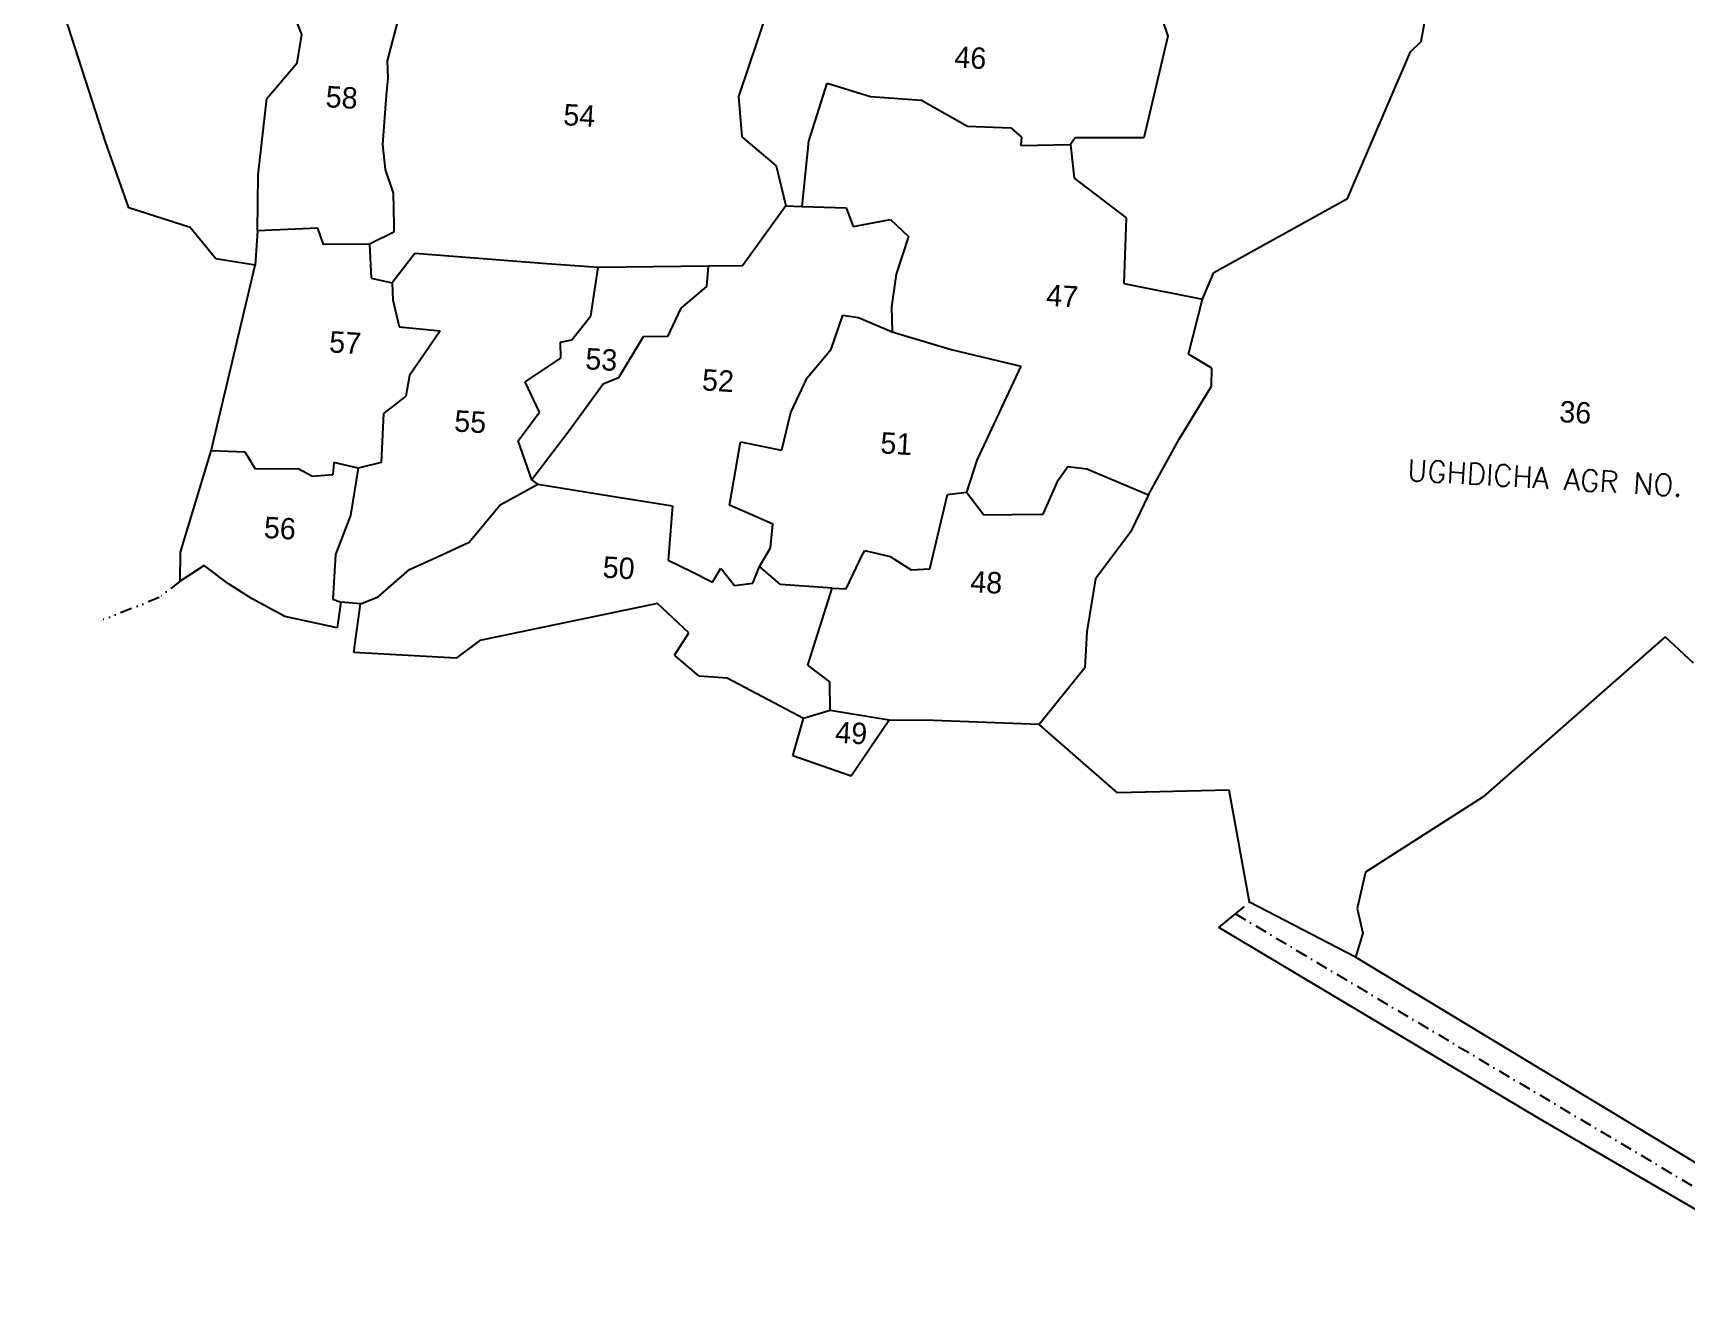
# Model space of a CAD drawing. Header units: metres. Extents: x 268242 to 270106, y 2134353 to 2135981.
# Drawn here: x 268767 to 269474, y 2134365 to 2134906 of the extents above; entities that cross this region are included whole.
import ezdxf

# ---------------------------------------------------------------- set-up
doc = ezdxf.new("R2010")
doc.units = ezdxf.units.M
doc.linetypes.add('DASHDOT', pattern=[1, 0.5, -0.25, 0, -0.25])
doc.linetypes.add('DIVIDE', pattern=[1.25, 0.5, -0.25, 0, -0.25, 0, -0.25])
for name, color, linetype in [('OFF', 1, 'Continuous'), ('POLY_PARCEL', 6, 'Continuous'), ('POLY_WATER', 4, 'Continuous'), ('TEXT_MAPIN', 7, 'Continuous'), ('TEXT_PARCEL', 7, 'Continuous'), ('V_BOUND_LINE', 7, 'Continuous'), ('V_BOUND_STREAM_LINE', 7, 'DASHDOT'), ('V_DIVIDE_LINE', 7, 'DIVIDE')]:
    doc.layers.add(name, color=color, linetype=linetype)
doc.styles.get("Standard").update_dxf_attribs({"font": 'simplex.shx'})
doc.styles.add('TEXT_MAP', font='')
doc.styles.get('TEXT_MAP').set_extended_font_data('Kruti Dev 050')

msp = doc.modelspace()

# ---------------------------------------------------------------- linework, layer by layer
at = {"layer": 'OFF'}
msp.add_line((269273.88, 2134523.87), (269280.97, 2134529.69), dxfattribs=at)
at = {"layer": 'POLY_PARCEL'}
for p, q in [((268927.59, 2134930.75), (268918.05, 2134894.54)), ((268881.57, 2134905.84), (268874.07, 2134925.03)), ((269081.08, 2134917), (269068.32, 2134879.32)), ((269360.46, 2134902.8), (269363.32, 2134918.56)), ((269249.38, 2134913.12), (269252.1, 2134905.09)), ((268879.55, 2134893.77), (268881.57, 2134905.84)), ((269252.1, 2134905.09), (269241.75, 2134861.7)), ((269355.93, 2134898.4), (269360.46, 2134902.8)), ((268866.56, 2134878.52), (268879.55, 2134893.77)), ((268918.05, 2134894.54), (268918.37, 2134887.27)), ((269328.87, 2134835.63), (269355.93, 2134898.4)), ((268918.37, 2134887.27), (268917.59, 2134879.93)), ((268917.59, 2134879.93), (268916.04, 2134858.81)), ((269098.53, 2134860.26), (269106.28, 2134885.05)), ((269106.28, 2134885.05), (269124.9, 2134879.32)), ((268862.96, 2134845.81), (268866.56, 2134878.52)), ((269068.32, 2134879.32), (269069.88, 2134862.09)), ((269124.9, 2134879.32), (269146.74, 2134877.72)), ((269146.74, 2134877.72), (269166.38, 2134866.62)), ((269166.38, 2134866.62), (269184.95, 2134865.88)), ((269184.95, 2134865.88), (269189.38, 2134861.97)), ((268916.04, 2134858.81), (268917.3, 2134848.05)), ((269069.88, 2134862.09), (269084.45, 2134849.62)), ((269095.57, 2134832.21), (269098.53, 2134860.26)), ((269189.38, 2134861.97), (269189.16, 2134858.32)), ((269189.16, 2134858.32), (269210.46, 2134858.75)), ((269212.34, 2134861.67), (269210.46, 2134858.75)), ((269210.46, 2134858.75), (269211.96, 2134844.38)), ((269241.75, 2134861.7), (269212.34, 2134861.67)), ((268862.66, 2134821.84), (268862.96, 2134845.81)), ((268917.3, 2134848.05), (268920.61, 2134837.97)), ((269084.45, 2134849.62), (269088.61, 2134832.61)), ((269211.96, 2134844.38), (269234.25, 2134827.48)), ((268920.61, 2134837.97), (268920.92, 2134824.22)), ((269088.61, 2134832.61), (269070.13, 2134806.9)), ((269088.61, 2134832.61), (269095.57, 2134832.21)), ((269095.57, 2134832.21), (269114.39, 2134831.66)), ((269114.39, 2134831.66), (269117.37, 2134823.77)), ((269271.72, 2134804.07), (269328.87, 2134835.63)), ((268888.43, 2134822.99), (268862.66, 2134821.84)), ((268890.83, 2134816.04), (268888.43, 2134822.99)), ((268920.92, 2134824.22), (268920.98, 2134821.33)), ((269117.37, 2134823.77), (269133.43, 2134826.7)), ((269133.43, 2134826.7), (269141.17, 2134819.38)), ((269234.25, 2134827.48), (269233.28, 2134799.31)), ((268862.66, 2134821.84), (268861.58, 2134807.24)), ((268910.51, 2134816.1), (268890.83, 2134816.04)), ((268920.98, 2134821.33), (268910.51, 2134816.1)), ((268910.51, 2134816.1), (268911.27, 2134801.61)), ((269141.17, 2134819.38), (269135.9, 2134803.33)), ((268929.89, 2134812.18), (268920.25, 2134799.6)), ((268986.34, 2134807.69), (268929.89, 2134812.18)), ((269008.33, 2134806.11), (268986.34, 2134807.69)), ((269005.17, 2134785.57), (269008.33, 2134806.11)), ((269055.4, 2134806.71), (269008.33, 2134806.11)), ((269055.4, 2134806.71), (269054.71, 2134798.09)), ((269070.13, 2134806.9), (269055.4, 2134806.71)), ((269135.9, 2134803.33), (269133.84, 2134789.34)), ((269266.86, 2134792.6), (269271.72, 2134804.07)), ((268911.27, 2134801.61), (268920.25, 2134799.6)), ((268920.25, 2134799.6), (268920.47, 2134792.38)), ((269054.71, 2134798.09), (269043.78, 2134788.76)), ((269233.28, 2134799.31), (269266.86, 2134792.6)), ((268920.47, 2134792.38), (268923.19, 2134780.78)), ((269043.78, 2134788.76), (269037.98, 2134776.59)), ((269133.84, 2134789.34), (269134.08, 2134778.59)), ((269260.87, 2134769.15), (269266.86, 2134792.6)), ((268923.19, 2134780.78), (268940.7, 2134779.13)), ((268997.14, 2134775.23), (269005.17, 2134785.57)), ((269108.05, 2134771.28), (269113.05, 2134785.74)), ((269113.05, 2134785.74), (269119.76, 2134784.78)), ((269119.76, 2134784.78), (269134.08, 2134778.59)), ((268940.7, 2134779.13), (268933.95, 2134769.17)), ((268992.2, 2134774.24), (268997.14, 2134775.23)), ((268992.44, 2134767.45), (268992.2, 2134774.24)), ((269027.58, 2134776.56), (269017.01, 2134758.94)), ((269037.98, 2134776.59), (269027.58, 2134776.56)), ((269134.08, 2134778.59), (269159.42, 2134771.12)), ((268933.95, 2134769.17), (268927.71, 2134759.96)), ((268977.18, 2134757.32), (268992.44, 2134767.45)), ((269097.8, 2134759.03), (269108.05, 2134771.28)), ((269159.42, 2134771.12), (269189.21, 2134763.94)), ((269270.83, 2134763.14), (269260.87, 2134769.15)), ((268927.71, 2134759.96), (268926.13, 2134751.07)), ((269189.21, 2134763.94), (269170.41, 2134723.7)), ((269270.68, 2134755.44), (269270.83, 2134763.14)), ((268983.25, 2134744.24), (268977.18, 2134757.32)), ((269010.44, 2134756.29), (268995.91, 2134736.35)), ((269017.01, 2134758.94), (269010.44, 2134756.29)), ((269090.78, 2134744.18), (269097.8, 2134759.03)), ((269256.84, 2134732.71), (269270.68, 2134755.44)), ((268926.13, 2134751.07), (268916.46, 2134743.77)), ((268916.46, 2134743.77), (268915.48, 2134722.83)), ((268974.13, 2134732.06), (268983.25, 2134744.24)), ((269086.89, 2134728.23), (269090.78, 2134744.18)), ((268980.01, 2134715.31), (268974.13, 2134732.06)), ((268995.91, 2134736.35), (268980.01, 2134715.31)), ((269066.5, 2134715.94), (269069.21, 2134731.59)), ((269069.21, 2134731.59), (269086.85, 2134728.07)), ((269243.79, 2134708.89), (269256.84, 2134732.71)), ((268857.28, 2134727.16), (268842.82, 2134727.69)), ((268861.74, 2134719.91), (268857.28, 2134727.16)), ((269086.85, 2134728.07), (269086.89, 2134728.23)), ((268880, 2134720.12), (268861.74, 2134719.91)), ((268886.17, 2134716.8), (268880, 2134720.12)), ((268894.8, 2134717.46), (268886.17, 2134716.8)), ((268895.32, 2134722.73), (268894.8, 2134717.46)), ((268905.63, 2134720.36), (268895.32, 2134722.73)), ((268905.63, 2134720.36), (268902.39, 2134700.12)), ((268915.48, 2134722.83), (268905.63, 2134720.36)), ((269170.41, 2134723.7), (269165.92, 2134710.08)), ((269205.14, 2134715.25), (269209.34, 2134721.01)), ((269209.34, 2134721.01), (269217.45, 2134720.11)), ((269217.45, 2134720.11), (269243.79, 2134708.89)), ((268966.4, 2134704.62), (268982.51, 2134713.54)), ((268982.51, 2134713.54), (268980.01, 2134715.31)), ((268982.51, 2134713.54), (269013.4, 2134708.57)), ((269064.5, 2134704.46), (269066.5, 2134715.94)), ((269157.75, 2134709.02), (269165.92, 2134710.08)), ((269165.92, 2134710.08), (269173.35, 2134700.35)), ((269198.71, 2134700.6), (269205.14, 2134715.25)), ((268953.16, 2134688.64), (268966.4, 2134704.62)), ((269013.4, 2134708.57), (269040.1, 2134704.26)), ((269040.1, 2134704.26), (269038.33, 2134681.05)), ((269073.36, 2134700.62), (269064.5, 2134704.46)), ((269150.26, 2134677.22), (269157.75, 2134709.02)), ((269243.79, 2134708.89), (269238.36, 2134697.69)), ((268902.39, 2134700.12), (268896.04, 2134683.45)), ((269083.07, 2134696.4), (269073.36, 2134700.62)), ((269082.12, 2134686.26), (269083.13, 2134696.38)), ((269083.13, 2134696.38), (269083.07, 2134696.4)), ((269173.35, 2134700.35), (269185.42, 2134700.47)), ((269185.42, 2134700.47), (269198.71, 2134700.6)), ((269238.36, 2134697.69), (269236.08, 2134693.01)), ((268939.64, 2134682.45), (268953.16, 2134688.64)), ((269236.08, 2134693.01), (269221.06, 2134672.97)), ((268896.04, 2134683.45), (268894.79, 2134664.37)), ((268927.67, 2134676.98), (268939.64, 2134682.45)), ((269077.41, 2134678.27), (269082.12, 2134686.26)), ((269114.4, 2134668.66), (269121.64, 2134683.66)), ((269121.64, 2134683.66), (269122.36, 2134685.16)), ((269122.36, 2134685.16), (269133.24, 2134682.62)), ((269133.24, 2134682.62), (269142.24, 2134676.8)), ((268914.26, 2134665.25), (268927.67, 2134676.98)), ((269038.33, 2134681.05), (269048.22, 2134676.08)), ((269048.22, 2134676.08), (269057.32, 2134671.52)), ((269057.32, 2134671.52), (269060.83, 2134677.62)), ((269060.83, 2134677.62), (269066.65, 2134670.18)), ((269074.56, 2134671.21), (269077.41, 2134678.27)), ((269086.36, 2134670.57), (269077.41, 2134678.27)), ((269142.24, 2134676.8), (269150.26, 2134677.22)), ((269066.65, 2134670.18), (269074.56, 2134671.21)), ((269108.48, 2134669.01), (269086.36, 2134670.57)), ((269098.08, 2134636.01), (269108.48, 2134669.01)), ((269108.48, 2134669.01), (269114.4, 2134668.66)), ((269221.06, 2134672.97), (269217.36, 2134650.34)), ((268894.79, 2134664.37), (268898.28, 2134663.05)), ((268906.65, 2134662.26), (268914.26, 2134665.25)), ((269217.36, 2134650.34), (269216.6, 2134634.9)), ((269464.8, 2134648.24), (269386.97, 2134579.74)), ((269476.89, 2134636.93), (269464.8, 2134648.24)), ((269107.42, 2134628.89), (269098.08, 2134636.01)), ((269216.6, 2134634.9), (269197.03, 2134610.65)), ((269107.58, 2134616.71), (269107.42, 2134628.89)), ((269107.58, 2134616.71), (269096.23, 2134613.33)), ((269132.86, 2134612.56), (269107.58, 2134616.71)), ((269386.97, 2134579.74), (269336.63, 2134547.52)), ((269336.63, 2134547.52), (269333, 2134531.93)), ((269333, 2134531.93), (269335.4, 2134521.47)), ((269335.4, 2134521.47), (269332.27, 2134511.21))]:
    msp.add_line(p, q, dxfattribs=at)
at = {"layer": 'POLY_WATER'}
for p, q in [((269332.27, 2134511.21), (269287, 2134534.64)), ((269410.98, 2134442.07), (269273.88, 2134523.87)), ((269536.75, 2134387.5), (269332.27, 2134511.21)), ((269542.7, 2134365.41), (269410.98, 2134442.07))]:
    msp.add_line(p, q, dxfattribs=at)
at = {"layer": 'V_BOUND_LINE'}
for p, q in [((268797.65, 2134859.96), (268766.6, 2134955.99)), ((268807.55, 2134831.76), (268797.65, 2134859.96)), ((268833.88, 2134823.27), (268807.55, 2134831.76)), ((268844.86, 2134809.84), (268833.88, 2134823.27)), ((268861.58, 2134807.24), (268844.86, 2134809.84)), ((268842.82, 2134727.69), (268861.58, 2134807.24)), ((268829.62, 2134684.42), (268842.82, 2134727.69)), ((268829.48, 2134672.03), (268829.62, 2134684.42)), ((268839.75, 2134678.7), (268829.48, 2134672.03)), ((268850.26, 2134670.9), (268839.75, 2134678.7)), ((268860.38, 2134664.52), (268850.26, 2134670.9)), ((268874.34, 2134656.83), (268860.38, 2134664.52)), ((268898.28, 2134663.05), (268896.7, 2134652.03)), ((268900.04, 2134662.88), (268898.28, 2134663.05)), ((268906.65, 2134662.26), (268900.04, 2134662.88)), ((268903.76, 2134641.46), (268906.65, 2134662.26)), ((269033.78, 2134662.41), (268957.76, 2134646.61)), ((269047.15, 2134649.9), (269033.78, 2134662.41)), ((268896.7, 2134652.03), (268874.34, 2134656.83)), ((268957.76, 2134646.61), (268947.62, 2134639.07)), ((269040.96, 2134640.4), (269047.15, 2134649.9)), ((268947.62, 2134639.07), (268903.76, 2134641.46)), ((269051.55, 2134631.34), (269040.96, 2134640.4)), ((269063.56, 2134630.49), (269051.55, 2134631.34)), ((269096.23, 2134613.33), (269063.56, 2134630.49)), ((269091.68, 2134597.31), (269096.23, 2134613.33)), ((269132.86, 2134612.56), (269116.53, 2134588.63)), ((269151.86, 2134612.36), (269132.86, 2134612.56)), ((269197.03, 2134610.65), (269151.86, 2134612.36)), ((269230.54, 2134581.47), (269197.03, 2134610.65)), ((269116.53, 2134588.63), (269091.68, 2134597.31)), ((269278.36, 2134582.62), (269230.54, 2134581.47)), ((269287, 2134534.64), (269278.36, 2134582.62))]:
    msp.add_line(p, q, dxfattribs=at)
at = {"layer": 'V_BOUND_STREAM_LINE', "ltscale": 10}
for q in [(269287, 2134534.64), (269539.26, 2134376.03)]:
    msp.add_line((269280.97, 2134529.69), q, dxfattribs=at)
at = {"layer": 'V_DIVIDE_LINE', "ltscale": 10}
for p, q in [((268829.48, 2134672.03), (268820.53, 2134664.99)), ((268820.53, 2134664.99), (268796.61, 2134655.55))]:
    msp.add_line(p, q, dxfattribs=at)

# ---------------------------------------------------------------- texts
at = {"layer": 'TEXT_MAPIN'}
msp.add_text('UGHDICHA AGR NO.', height=9.1453, rotation=356.67864, dxfattribs=at).set_placement((269354.26, 2134715.01))
at = {"layer": 'TEXT_PARCEL', "style": 'TEXT_MAP'}
for s, p in [('46', (269160.55, 2134891.78)), ('58', (268891.6, 2134874.78)), ('54', (268993.27, 2134867.08)), ('47', (269199.85, 2134789.79)), ('57', (268893.1, 2134769.89)), ('53', (269002.68, 2134762.68)), ('52', (269052.59, 2134753.64)), ('55', (268946.61, 2134736.05)), ('36', (269419.35, 2134740.07)), ('51', (269128.89, 2134726.69)), ('56', (268865.16, 2134690.51)), ('50', (269010.1, 2134673.55)), ('48', (269167.36, 2134667.36)), ('49', (269109.58, 2134602.9))]:
    msp.add_text(s, height=9.145, rotation=356.67864, dxfattribs=at).set_placement(p)

doc.saveas('drawing.dxf')
